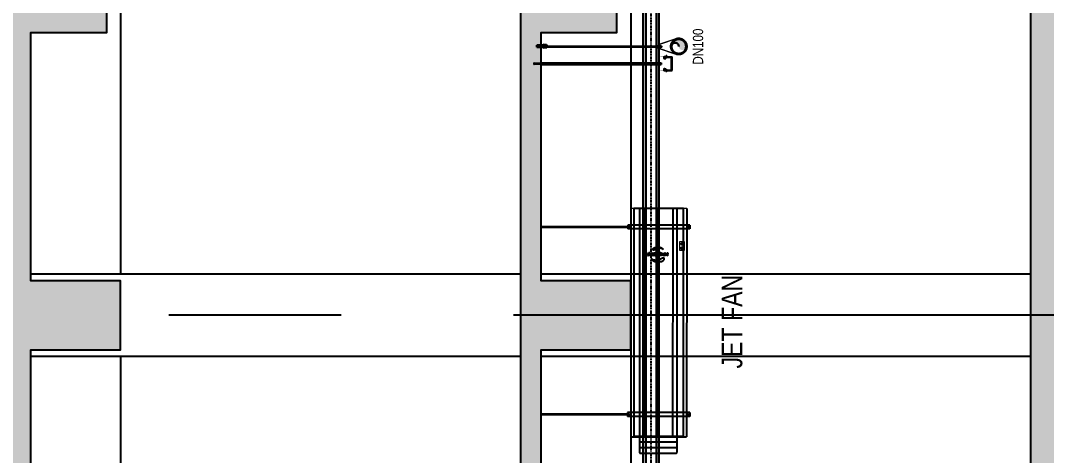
# Model space of a CAD drawing. Header units: millimetres. Extents: x -379292 to 1221486, y 92049 to 447512.
# Drawn here: x -33149 to -25709, y 239601 to 242757 of the extents above; entities that cross this region are included whole.
import ezdxf
from ezdxf.enums import TextEntityAlignment as Align

# ---------------------------------------------------------------- set-up
doc = ezdxf.new("R2010")
doc.units = ezdxf.units.MM
for name, pattern in [('ACISOTGB', [9, 4, -1, 1, -1, 1, -1]), ('CENTER', [2, 1.25, -0.25, 0.25, -0.25]), ('CENTRE', [50.8, 31.75, -6.35, 6.35, -6.35]), ('SOGUKSU1', [72, 60, -6, 0, -6])]:
    doc.linetypes.add(name, pattern=pattern)
for name, color, linetype in [('05_AXIS', 211, 'CENTER'), ('05_CONCRETE', 6, 'Continuous'), ('05_CONCRETE VIEW', 142, 'Continuous'), ('05_HATCH CONCRETE', 141, 'Continuous'), ('AIR-J-U-355', 2, 'Continuous'), ('E-CT-TEXT', 7, 'Continuous'), ('JF355', 2, 'Continuous'), ('M_YANGIN_SPR_ CAP', 7, 'Continuous'), ('OZD_TAVA', 50, 'Continuous')]:
    doc.layers.add(name, color=color, linetype=linetype)
for name, color, linetype, lineweight in [('1-MIMARI', 8, 'Continuous', 9), ('1-YANGIN BORUSU-2', 5, 'SOGUKSU1', 30), ('1-YANGIN BORUSU-3', 1, 'SOGUKSU1', 30), ('e_kesit_cizgisi', 7, 'Continuous', 9)]:
    doc.layers.add(name, color=color, linetype=linetype, lineweight=lineweight)
doc.styles.add('DOA.ARIAL', font='arial.ttf')

# ---------------------------------------------------------------- blocks, each defined once
blk = doc.blocks.new('A$C6a8db8d0')
at = {"layer": '05_HATCH CONCRETE', "ltscale": 25}
h = blk.add_hatch(dxfattribs=at)
h.set_pattern_fill('ANSI33', color=256, scale=1.5, angle=180, style=0)
h.set_pattern_definition([(225, (-88179.537, -273658.197), (6.7351921, -6.7351921), []), (225, (-88186.273, -273658.197), (6.7351921, -6.7351921), [4.7625, -2.38125])])
h.paths.add_polyline_path([(5815, 1180), (5795, 1180), (5795, 1160), (-1895, 1160), (-1895, 1080), (-1845, 1080), (-1845, 1145), (-1635, 1145), (-1635, 1090), (-1595, 1090), (-1595, 1145), (-1335, 1145), (-1335, 1090), (-1295, 1090), (-1295, 1145), (-1090, 1145), (-1090, 1080), (-1040, 1080), (-1040, 1145), (-835, 1145), (-835, 1090), (-795, 1090), (-795, 1145), (-535, 1145), (-535, 1090), (-495, 1090), (-495, 1145), (-290, 1145), (-290, 1080), (-240, 1080), (-240, 1145), (-35, 1145), (-35, 1090), (5, 1090), (5, 1145), (265, 1145), (265, 1090), (305, 1090), (305, 1145), (510, 1145), (510, 1080), (560, 1080), (560, 1145), (765, 1145), (765, 1090), (805, 1090), (805, 1145), (1065, 1145), (1065, 1090), (1105, 1090), (1105, 1145), (1310, 1145), (1310, 1080), (1360, 1080), (1360, 1145), (1565, 1145), (1565, 1090), (1605, 1090), (1605, 1145), (1865, 1145), (1865, 1090), (1905, 1090), (1905, 1145), (2110, 1145), (2110, 1080), (2160, 1080), (2160, 1145), (2365, 1145), (2365, 1090), (2405, 1090), (2405, 1145), (2665, 1145), (2665, 1090), (2705, 1090), (2705, 1145), (2910, 1145), (2910, 1080), (2960, 1080), (2960, 1145), (3165, 1145), (3165, 1090), (3205, 1090), (3205, 1145), (3465, 1145), (3465, 1090), (3505, 1090), (3505, 1145), (3710, 1145), (3710, 1080), (3760, 1080), (3760, 1145), (3965, 1145), (3965, 1090), (4005, 1090), (4005, 1145), (4265, 1145), (4265, 1090), (4305, 1090), (4305, 1145), (4510, 1145), (4510, 1080), (4560, 1080), (4560, 1145), (4765, 1145), (4765, 1090), (4805, 1090), (4805, 1145), (5065, 1145), (5065, 1090), (5105, 1090), (5105, 1145), (5310, 1145), (5310, 1080), (5360, 1080), (5360, 1145), (5540, 1145), (5540, 1090), (5580, 1090), (5580, 1145), (5765, 1145), (5765, 1080), (5815, 1080)])
at = {"layer": '05_HATCH CONCRETE', "ltscale": 25, "transparency": 33554671}
h = blk.add_hatch(dxfattribs=at)
h.set_pattern_fill('ANSI33', color=256, scale=1.5, angle=180)
h.set_pattern_definition([(225, (-8686.666, 32930.851), (6.735192, -6.735192), []), (225, (-8693.402, 32930.851), (6.735192, -6.735192), [4.7625, -2.38125])])
h.paths.add_polyline_path([(-8675, 790), (-8675, 420), (-8725, 420), (-8725, 370), (9165, 370), (9165, 420), (9115, 420), (9115, 810), (9095, 810), (9095, 790), (5815, 790), (5815, 810), (5795, 810), (5795, 790), (-1895, 790), (-1895, 710), (-1845, 710), (-1845, 775), (-1635, 775), (-1635, 720), (-1595, 720), (-1595, 775), (-1335, 775), (-1335, 720), (-1295, 720), (-1295, 775), (-1090, 775), (-1090, 710), (-1040, 710), (-1040, 775), (-835, 775), (-835, 720), (-795, 720), (-795, 775), (-535, 775), (-535, 720), (-495, 720), (-495, 775), (-290, 775), (-290, 710), (-240, 710), (-240, 775), (-35, 775), (-35, 720), (5, 720), (5, 775), (265, 775), (265, 720), (305, 720), (305, 775), (510, 775), (510, 710), (560, 710), (560, 775), (765, 775), (765, 720), (805, 720), (805, 775), (1065, 775), (1065, 720), (1105, 720), (1105, 775), (1310, 775), (1310, 710), (1360, 710), (1360, 775), (1565, 775), (1565, 720), (1605, 720), (1605, 775), (1865, 775), (1865, 720), (1905, 720), (1905, 775), (2110, 775), (2110, 710), (2160, 710), (2160, 775), (2365, 775), (2365, 720), (2405, 720), (2405, 775), (2665, 775), (2665, 720), (2705, 720), (2705, 775), (2910, 775), (2910, 710), (2960, 710), (2960, 775), (3165, 775), (3165, 720), (3205, 720), (3205, 775), (3465, 775), (3465, 720), (3505, 720), (3505, 775), (3710, 775), (3710, 710), (3760, 710), (3760, 775), (3965, 775), (3965, 720), (4005, 720), (4005, 775), (4265, 775), (4265, 720), (4305, 720), (4305, 775), (4510, 775), (4510, 710), (4560, 710), (4560, 775), (4765, 775), (4765, 720), (4805, 720), (4805, 775), (5065, 775), (5065, 720), (5105, 720), (5105, 775), (5310, 775), (5310, 710), (5360, 710), (5360, 775), (5540, 775), (5540, 720), (5580, 720), (5580, 775), (5760, 775), (5760, 710), (5810, 710), (5810, 775), (6110, 775), (6110, 710), (6160, 710), (6160, 775), (6365, 775), (6365, 720), (6405, 720), (6405, 775), (6665, 775), (6665, 720), (6705, 720), (6705, 775), (6910, 775), (6910, 710), (6960, 710), (6960, 775), (7165, 775), (7165, 720), (7205, 720), (7205, 775), (7465, 775), (7465, 720), (7505, 720), (7505, 775), (7710, 775), (7710, 710), (7760, 710), (7760, 775), (7965, 775), (7965, 720), (8005, 720), (8005, 775), (8265, 775), (8265, 720), (8305, 720), (8305, 775), (8510, 775), (8510, 710), (8560, 710), (8560, 775), (8790, 775), (8790, 720), (8830, 720), (8830, 775), (9085, 775), (9085, 420), (-8645, 420), (-8645, 775), (-8270, 775), (-8270, 710), (-8220, 710), (-8220, 775), (-8015, 775), (-8015, 720), (-7975, 720), (-7975, 775), (-7715, 775), (-7715, 720), (-7675, 720), (-7675, 775), (-7470, 775), (-7470, 710), (-7420, 710), (-7420, 775), (-7215, 775), (-7215, 720), (-7175, 720), (-7175, 775), (-6915, 775), (-6915, 720), (-6875, 720), (-6875, 775), (-6670, 775), (-6670, 710), (-6620, 710), (-6620, 775), (-6415, 775), (-6415, 720), (-6375, 720), (-6375, 775), (-6115, 775), (-6115, 720), (-6075, 720), (-6075, 775), (-5870, 775), (-5870, 710), (-5820, 710), (-5820, 775), (-5615, 775), (-5615, 720), (-5575, 720), (-5575, 775), (-5315, 775), (-5315, 720), (-5275, 720), (-5275, 775), (-5070, 775), (-5070, 710), (-5020, 710), (-5020, 775), (-4815, 775), (-4815, 720), (-4775, 720), (-4775, 775), (-4515, 775), (-4515, 720), (-4475, 720), (-4475, 775), (-4270, 775), (-4270, 710), (-4220, 710), (-4220, 775), (-4015, 775), (-4015, 720), (-3975, 720), (-3975, 775), (-3715, 775), (-3715, 720), (-3675, 720), (-3675, 775), (-3470, 775), (-3470, 710), (-3420, 710), (-3420, 775), (-3215, 775), (-3215, 720), (-3175, 720), (-3175, 775), (-2915, 775), (-2915, 720), (-2875, 720), (-2875, 775), (-2670, 775), (-2670, 710), (-2620, 710), (-2620, 775), (-2435, 775), (-2435, 720), (-2395, 720), (-2395, 775), (-2175, 775), (-2175, 720), (-2135, 720), (-2135, 775), (-1955, 775), (-1955, 710), (-1905, 710), (-1905, 790)])
at = {"layer": '05_AXIS', "ltscale": 500}
blk.add_line((5335, 170), (5335, 1660), dxfattribs=at)
at = {"layer": '05_CONCRETE'}
for points in [[(5105, 1145), (5310, 1145), (5310, 1080), (5360, 1080), (5360, 1145), (5540, 1145), (5540, 1090), (5580, 1090), (5580, 1145), (5765, 1145), (5765, 1080), (5815, 1080), (5815, 1180), (5795, 1180), (5795, 1160), (-1895, 1160)], [(-8725, 370), (9165, 370), (9165, 420), (9115, 420), (9115, 810), (9095, 810), (9095, 790), (5815, 790), (5815, 810), (5795, 810), (5795, 790), (-1895, 790)], [(5105, 775), (5310, 775), (5310, 710), (5360, 710), (5360, 775), (5540, 775), (5540, 720), (5580, 720), (5580, 775), (5760, 775), (5760, 710), (5810, 710), (5810, 775), (6110, 775)], [(9085, 420), (-8645, 420)]]:
    blk.add_lwpolyline(points, dxfattribs=at)
at = {"layer": '05_CONCRETE VIEW', "ltscale": 20, "flags": 128}
for points in [[(5305, 790), (5305, 1145)], [(5365, 1145), (5365, 790)], [(5305, 1080), (4565, 1080)], [(5690, 1080), (5365, 1080)], [(5305, 420), (5305, 775)], [(5365, 775), (5365, 420)], [(5303.29, 710), (4565, 710)], [(5755, 710), (5368.97, 710)]]:
    blk.add_lwpolyline(points, dxfattribs=at)
blk = doc.blocks.new('smn')
for p, q in [((-0.8, 0.55), (-0.65, 0.64)), ((-0.8, 0.55), (-0.8, 0.09)), ((-0.8, 0.09), (-0.65, 0)), ((0.65, 0.64), (-0.65, 0.64)), ((0.65, 0), (-0.65, 0)), ((-0.4, 0.55), (-0.4, 0.09)), ((0.4, 0.55), (0.4, 0.09)), ((0.8, 0.55), (0.65, 0.64)), ((0.8, 0.09), (0.65, 0)), ((0.8, 0.55), (0.8, 0.09))]:
    blk.add_line(p, q)
for centre, radius, start, end in [((-0.65, 0.24), 0.404, 51.78679, 90), ((-0.65, 0.4), 0.404, 270, 308.21321), ((0, -0.33), 0.967, 65.5673, 114.4327), ((0, 0.97), 0.967, 245.5673, 294.4327), ((0.65, 0.24), 0.404, 90, 128.21321), ((0.65, 0.4), 0.404, 231.78679, 270)]:
    blk.add_arc(centre, radius, start, end)
blk = doc.blocks.new('A$C23387eba')
h = blk.add_hatch()
h.set_pattern_fill('ANSI31', color=241, scale=1500, style=0)
h.set_pattern_definition([(315, (-421266.87, 1258294.907), (10.60660172, 10.60660172), [])])
h.paths.add_polyline_path([(44, 395), (64, 506), (57, 516), (53, 516), (32, 396), (32, 68), (44, 68)])
h.paths.add_polyline_path([(-44, 68), (-32, 68), (-32, 396), (-53, 516), (-57, 516), (-64, 506), (-44, 395)])
h = blk.add_hatch()
h.set_pattern_fill('ANSI31', color=241, scale=1000, angle=90, style=0)
h.set_pattern_definition([(45, (-421266.87, 1258294.907), (-7.07106781, 7.07106781), [])])
edge = h.paths.add_edge_path()
edge.add_line((-26, 496), (-35, 496))
edge.add_ellipse((-35, 484), major_axis=(-8.49, 8.49), ratio=1, start_angle=-44.99996, end_angle=55.00004)
edge.add_line((-47, 482), (-41, 446))
edge.add_ellipse((-29, 448), major_axis=(8.49, 8.49), ratio=1, start_angle=145.00004, end_angle=225.00004)
edge.add_line((-29, 436), (-26, 436))
edge.add_line((-26, 436), (-26, 496))
edge = h.paths.add_edge_path()
edge.add_line((26, 496), (35, 496))
edge.add_ellipse((35, 484), major_axis=(8.49, 8.49), ratio=1, start_angle=305.00004, end_angle=405.00004, ccw=False)
edge.add_line((47, 482), (41, 446))
edge.add_ellipse((29, 448), major_axis=(-8.49, 8.49), ratio=1, start_angle=135.00004, end_angle=215.00004, ccw=False)
edge.add_line((29, 436), (26, 436))
edge.add_line((26, 436), (26, 496))
at = {"color": 241}
for p, q in [((-64, 506, 996), (-57, 516, 996)), ((-44, 395, 996), (-64, 506, 996)), ((-57, 516, 996), (-32, 516, 996)), ((-32, 396, 996), (-53, 516, 996)), ((-41, 446, 996), (-47, 482, 996)), ((-44, 68, 996), (-44, 395, 996)), ((-26, 68, 996), (-44, 68, 996)), ((-26, 68, 996), (-44, 68, 996)), ((-35, 496, 996), (35, 496, 996)), ((-32, 530, 996), (-26, 536, 996)), ((-32, 496, 996), (-32, 530, 996)), ((-32, 436, 996), (-32, 496, 996)), ((-32, 68, 996), (-32, 436, 996)), ((29, 436, 996), (-29, 436, 996)), ((-26, 536, 996), (-26, 496, 996)), ((-26, 536, 996), (26, 536, 996)), ((-26, 496, 996), (-26, 436, 996)), ((-26, 496, 996), (-26, 436, 996)), ((-26, 436, 996), (-26, 68, 996)), ((32, 530, 996), (26, 536, 996)), ((26, 536, 996), (26, 496, 996)), ((26, 496, 996), (26, 436, 996)), ((26, 436, 996), (26, 68, 996)), ((44, 68, 996), (26, 68, 996)), ((44, 68, 996), (26, 68, 996)), ((32, 496, 996), (32, 530, 996)), ((32, 396, 996), (53, 516, 996)), ((32, 516, 996), (57, 516, 996)), ((32, 436, 996), (32, 496, 996)), ((32, 68, 996), (32, 436, 996)), ((47, 482, 996), (41, 446, 996)), ((44, 394, 996), (64, 506, 996)), ((44, 68, 996), (44, 396, 996)), ((64, 506, 996), (57, 516, 996))]:
    blk.add_line(p, q, dxfattribs=at)
at = {"color": 241, "extrusion": (0, 0, -1)}
for centre, major_axis, start_param, end_param in [((-35, 484, 996), (-8.49, 8.49), 5.323254, 7.068583), ((-29, 448, 996), (-8.49, 8.49), 3.92699, 5.323254), ((29, 448, 996), (-8.49, 8.49), 2.530727, 3.92699), ((35, 484, 996), (8.49, 8.49), -0.785399, 0.95993)]:
    blk.add_ellipse(centre, major_axis=major_axis, ratio=1, start_param=start_param, end_param=end_param, dxfattribs=at)
at = {"layer": 'E-CT-TEXT'}
for p, q in [((-52, 64), (52, 64)), ((-52, 64), (-52, 56)), ((-52, 56), (52, 56)), ((52, 64), (52, 56))]:
    blk.add_line(p, q, dxfattribs=at)
at = {"layer": 'E-CT-TEXT', "xscale": 80, "yscale": 80, "zscale": 80}
blk.add_blockref('smn', (0, 0), dxfattribs=at)
blk = doc.blocks.new('cıvata -pul')
for p, q in [((52, 59), (-52, 59)), ((-52, 59), (-52, 54)), ((52, 54), (-52, 54)), ((52, 59), (52, 54))]:
    blk.add_line(p, q)
at = {"xscale": 80, "yscale": 80, "zscale": 80}
blk.add_blockref('smn', (0, 0), dxfattribs=at)
blk = doc.blocks.new('CIVATA')
for p, q in [((-21.5, 0.1, -5674.6), (-20.1, 0.1, -5674.6)), ((-20.1, 0.1, -5674.6), (-20.1, -0.1, -5674.6)), ((-18.9, 5.9, -5674.6), (-18.5, 5.9, -5674.6)), ((-18.5, 5.9, -5674.6), (-18.5, -5.9, -5674.6)), ((-18.5, 3, -5674.6), (-7, 3, -5674.6)), ((-18.5, 3, -5674.6), (-16.7, 1.9, -1418.7)), ((-16.7, 1.9, -1418.7), (-16.7, -1.9, -1418.7)), ((-15.6, -6.7, -5674.6), (-15.6, 6.7, -5674.6)), ((-15.6, 6.7, -5674.6), (-14.9, 6.7, -5674.6)), ((-14.9, 6.7, -5674.6), (-14.9, -4.9, -5674.6)), ((-14.2, 6, -5674.6), (-14.9, 4.9, -5674.6)), ((-10.7, 6, -5674.6), (-14.2, 6, -5674.6)), ((-10.7, 3, -5674.6), (-14.2, 3, -5674.6)), ((-10.7, 6, -5674.6), (-10.1, 4.9, -5674.6)), ((-10.1, 4.9, -5674.6), (-10.1, -4.9, -5674.6)), ((-7, 3, -1418.7), (-7, -3, -1418.7)), ((-21.5, -0.1, -5674.6), (-20.1, -0.1, -5674.6)), ((-18.5, -5.9, -5674.6), (-18.9, -5.9, -5674.6)), ((-18.5, -3, -5674.6), (-16.7, -1.9, -1418.7)), ((-18.5, -3, -5674.6), (-7, -3, -5674.6)), ((-15.6, -6.7, -5674.6), (-14.9, -6.7, -5674.6)), ((-14.9, -4.6, -5674.6), (-14.9, -6.7, -5674.6)), ((-14.2, -6, -5674.6), (-14.9, -4.9, -5674.6)), ((-10.7, -3, -5674.6), (-14.2, -3, -5674.6)), ((-10.7, -6, -5674.6), (-14.2, -6, -5674.6)), ((-10.7, -6, -5674.6), (-10.1, -4.9, -5674.6))]:
    blk.add_line(p, q)
for centre, radius, start, end in [((-14.4, 0.3, -5674.6), 7.17, 129.56707, 181.67754), ((-11.8, 4.9, -5674.6), 3.03, 180, 218.21321), ((-7.6, 0, -5674.6), 7.25, 155.5673, 204.4327), ((-13.1, 4.9, -5674.6), 3.03, 321.78679, 0), ((-17.3, 0, -5674.6), 7.25, 335.5673, 24.4327), ((-14.4, -0.3, -5674.6), 7.17, 178.32246, 230.43293), ((-11.8, -4.9, -5674.6), 3.03, 141.78679, 180), ((-13.1, -4.9, -5674.6), 3.03, 0, 38.21321)]:
    blk.add_arc(centre, radius, start, end)
blk = doc.blocks.new('*U1105')
at = {"layer": 'e_kesit_cizgisi', "ltscale": 25}
blk.add_line((-0.51, -30.06), (0.51, -30.06), dxfattribs=at)
at = {"layer": 'e_kesit_cizgisi', "ltscale": 25, "const_width": 0.2, "elevation": 0.2}
for points in [[(-5.2, -121.56), (-5.2, -116.54), (0.2, -116.54)], [(5.18, -121.56), (5.18, -116.54), (-0.23, -116.54)]]:
    blk.add_lwpolyline(points, dxfattribs=at)
at = {"layer": 'OZD_TAVA', "color": 31, "true_color": 0xfecc66}
for p, q in [((-0.51, -30.06, -0.02), (-0.51, -116.54, 0.2)), ((0.51, -30.06, -0.02), (0.51, -116.54, 0.2))]:
    blk.add_line(p, q, dxfattribs=at)
at = {"layer": 'OZD_TAVA', "color": 3}
for p, q in [((-5.02, -119.87, -0.04), (-5.02, -125.06, -0.04)), ((-5.02, -125.06, -0.04), (4.99, -125.06, -0.28)), ((-4.72, -119.65, -0.04), (-4.72, -124.76, -0.04)), ((-4.72, -124.76, -0.04), (4.69, -124.76, -0.28)), ((-3.97, -119.65, -0.04), (-3.97, -120.49, -0.04)), ((-3.97, -120.49, -0.04), (-3.67, -120.49, -0.04)), ((-3.67, -119.87, -0.04), (-3.67, -120.49, -0.04)), ((3.64, -119.87, -0.04), (3.64, -120.49, -0.04)), ((3.94, -120.49, -0.04), (3.64, -120.49, -0.04)), ((3.94, -120.49, -0.04), (3.64, -120.49, -0.04)), ((3.94, -119.65, -0.04), (3.94, -120.49, -0.04)), ((3.94, -119.65, -0.04), (3.94, -120.49, -0.04)), ((4.68, -119.65, -0.04), (4.68, -124.76, -0.04)), ((4.98, -119.87, -0.04), (4.98, -125.06, -0.04))]:
    blk.add_line(p, q, dxfattribs=at)
for centre, radius, start, end in [((-4.35, -119.75, -0.04), 0.684, 349.6444, 190.3556), ((-4.35, -119.75, -0.04), 0.385, 13.81853, 166.18147), ((4.31, -119.75, -0.04), 0.684, 349.6444, 190.3556), ((4.31, -119.75, -0.04), 0.385, 13.81853, 166.18147)]:
    blk.add_arc(centre, radius, start, end, dxfattribs=at)
at = {"layer": 'E-CT-TEXT', "xscale": 0.009855724012972203, "yscale": 0.009855724012972203, "zscale": 0.009855724012972203}
for p in [(-0.01, -116.52, 0.2), (-0.01, -117.13, 0.2)]:
    blk.add_blockref('cıvata -pul', p, dxfattribs=at)
at = {"layer": 'E-CT-TEXT', "yscale": 0.08000000000000028, "zscale": 0.08000000000000028, "rotation": 180}
for p, xscale in [((-6.2, -120.98, 453.93), 0.08000000000000028), ((6.17, -120.98, 453.93), -0.08000000000000028)]:
    blk.add_blockref('CIVATA', p, dxfattribs=dict(at, xscale=xscale))
at = {"layer": 'e_kesit_cizgisi', "ltscale": 25, "xscale": 0.01, "yscale": 0.01, "zscale": 0.01}
blk.add_blockref('A$C23387eba', (-0.01, -30.06), dxfattribs=at)
blk = doc.blocks.new('ju355')
at = {"layer": 'AIR-J-U-355', "color": 2, "linetype": 'Continuous'}
for p, q in [((82.74, 20.07), (-82.86, 20.07)), ((-82.86, 20.07), (-82.86, -20.52)), ((-68.05, -18.28), (-68.04, 22.31)), ((-68.05, -22.74), (-68.04, 22.31)), ((-65.31, 22.31), (-68.04, 22.31)), ((-65.31, 22.31), (-68.04, 22.31)), ((-65.33, -22.74), (-65.31, 22.31)), ((67.97, -22.8), (67.99, 22.25)), ((70.71, 22.25), (67.99, 22.25)), ((70.69, -22.8), (70.71, 22.25)), ((-94.86, 12.71), (-94.87, -12.51)), ((-94.84, 12.93), (-94.86, 12.82)), ((-94.86, 12.82), (-94.86, 12.71)), ((-94.82, 13.03), (-94.84, 12.93)), ((-94.79, 13.13), (-94.82, 13.03)), ((-94.76, 13.23), (-94.79, 13.13)), ((-94.71, 13.32), (-94.76, 13.23)), ((-94.66, 13.41), (-94.71, 13.32)), ((-94.6, 13.48), (-94.66, 13.41)), ((-94.53, 13.56), (-94.6, 13.48)), ((-94.46, 13.62), (-94.53, 13.56)), ((-94.39, 13.67), (-94.46, 13.62)), ((-94.31, 13.72), (-94.39, 13.67)), ((-94.23, 13.76), (-94.31, 13.72)), ((-94.14, 13.78), (-94.23, 13.76)), ((-94.05, 13.8), (-94.14, 13.78)), ((-93.97, 13.8), (-94.05, 13.8)), ((-92.63, 13.8), (-93.97, 13.8)), ((-92.63, 13.8), (-93.97, 13.8)), ((-92.63, 13.8), (-93.97, 13.8)), ((-92.6, 13.8), (-93.93, 13.8)), ((-92.6, 13.8), (-93.93, 13.8)), ((-92.6, 13.8), (-93.93, 13.8)), ((-82.86, 13.79), (-92.6, 13.8)), ((-90.91, -13.6), (-90.9, 13.8)), ((-90.91, -13.6), (-90.9, 13.8)), ((-90.91, -13.6), (-90.9, 13.8)), ((-86.85, -13.61), (-86.83, 13.87)), ((82.73, 13.62), (-82.73, 13.79)), ((-82.73, 10.49), (82.87, 10.32)), ((48.36, 7.19), (48.38, 7.93)), ((48.38, 7.93), (50.71, 6.93)), ((82.73, -0.03), (-82.73, 0.03)), ((48.35, 4.19), (48.36, 4.88)), ((50.69, 4.18), (48.35, 4.19)), ((48.35, 3.58), (50.68, 3.59)), ((48.35, 2.87), (48.35, 3.58)), ((48.35, 2.23), (49.27, 2.88)), ((49.27, 2.88), (48.35, 2.87)), ((48.36, 1.42), (48.35, 2.23)), ((48.77, 7.02), (48.36, 7.19)), ((48.36, 4.88), (50.7, 4.87)), ((49.32, 2.22), (48.36, 1.42)), ((50.71, 6.17), (48.37, 5.16)), ((48.37, 5.91), (48.77, 6.08)), ((48.37, 5.16), (48.37, 5.91)), ((48.77, 6.08), (48.77, 7.02)), ((49.25, 6.85), (49.94, 6.55)), ((49.25, 6.26), (49.25, 6.85)), ((49.94, 6.55), (49.25, 6.26)), ((49.65, 2.63), (49.65, 2.9)), ((49.65, 2.9), (50.23, 2.9)), ((49.88, 1.63), (49.87, 1.63)), ((50.23, 2.9), (50.2, 2.6)), ((50.68, 3.59), (50.69, 2.3)), ((50.7, 4.87), (50.69, 4.18)), ((50.71, 6.93), (50.71, 6.17)), ((48.34, -1.68), (50.69, -1.71)), ((48.34, -2.08), (48.34, -1.68)), ((49.99, -2.1), (48.34, -2.08)), ((48.34, -4.82), (48.35, -4.42)), ((50, -4.84), (48.34, -4.82)), ((48.35, -4.42), (50.69, -4.45)), ((48.37, -4), (48.38, -3.75)), ((50.66, -4.03), (48.37, -4)), ((48.38, -3.75), (49.99, -2.1)), ((48.38, -6.49), (50, -4.84)), ((48.38, -6.74), (48.38, -6.49)), ((50.66, -6.77), (48.38, -6.74)), ((50.68, -1.95), (49.03, -3.64)), ((49.03, -3.64), (50.66, -3.66)), ((50.69, -4.68), (49.03, -6.38)), ((49.03, -6.38), (50.66, -6.4)), ((50.66, -6.4), (50.66, -6.77)), ((50.69, -1.71), (50.68, -1.95)), ((50.69, -4.45), (50.69, -4.68)), ((50.81, -1.39), (50.8, -1.76)), ((-94.87, -12.51), (-94.87, -12.62)), ((-94.87, -12.62), (-94.85, -12.72)), ((-94.85, -12.72), (-94.83, -12.83)), ((-94.83, -12.83), (-94.8, -12.93)), ((-94.8, -12.93), (-94.77, -13.03)), ((-94.77, -13.03), (-94.72, -13.12)), ((-94.72, -13.12), (-94.67, -13.2)), ((-94.67, -13.2), (-94.61, -13.28)), ((-94.61, -13.28), (-94.54, -13.35)), ((-94.54, -13.35), (-94.47, -13.42)), ((-94.47, -13.42), (-94.4, -13.47)), ((-94.4, -13.47), (-94.32, -13.52)), ((-94.32, -13.52), (-94.24, -13.56)), ((-94.24, -13.56), (-94.15, -13.58)), ((-94.15, -13.58), (-94.07, -13.6)), ((-94.07, -13.6), (-93.98, -13.6)), ((-93.98, -13.6), (-92.64, -13.6)), ((-93.98, -13.6), (-92.64, -13.6)), ((-93.98, -13.6), (-92.64, -13.6)), ((-93.95, -13.6), (-92.61, -13.6)), ((-93.95, -13.6), (-92.61, -13.6)), ((-93.95, -13.6), (-92.61, -13.6)), ((-92.61, -13.6), (-82.87, -13.61)), ((82.86, -10.44), (-82.73, -10.33)), ((-82.61, -13.64), (82.72, -13.71)), ((82.74, -20.57), (-82.86, -20.52)), ((-65.33, -22.74), (-68.05, -22.74)), ((70.69, -22.8), (67.97, -22.8))]:
    blk.add_line(p, q, dxfattribs=at)
at = {"layer": 'AIR-J-U-355', "color": 2, "lineweight": 13, "ltscale": 0.005}
for p, q in [((82.73, -20.57), (82.74, 20.07)), ((58.53, -15.31), (52.44, -15.31)), ((52.44, -15.31), (52.44, -18.93)), ((52.44, -18.93), (58.53, -18.93)), ((58.53, -18.93), (58.53, -15.31))]:
    blk.add_line(p, q, dxfattribs=at)
at = {"layer": 'AIR-J-U-355', "color": 2}
for p, q in [((-150.24, 14.31), (-162.86, 1.58)), ((-150.21, 5.86), (-150.24, 14.31)), ((-150.13, -11.03), (-162.86, 1.58)), ((-107.97, 6.05), (-150.21, 5.86)), ((-107.97, 6.05), (-107.94, -2.39)), ((-107.94, -2.39), (-150.17, -2.58)), ((-150.13, -11.03), (-150.17, -2.58))]:
    blk.add_line(p, q, dxfattribs=at)
at = {"layer": 'AIR-J-U-355', "color": 2, "linetype": 'Continuous'}
for centre, radius in [((-66.68, 21.31), 0.354), ((-66.68, 21.31), 0.354), ((69.35, 21.24), 0.354), ((-66.69, -21.61), 0.354), ((-66.69, -21.61), 0.354), ((54.01, -17.13), 0.599), ((54.01, -17.13), 0.599), ((56.96, -17.13), 0.599), ((56.96, -17.13), 0.599), ((69.33, -21.67), 0.354), ((69.33, -21.67), 0.354)]:
    blk.add_circle(centre, radius, dxfattribs=at)
for centre, radius, start, end in [((49.96, 2.27), 0.645, 184.06361, 262.32592), ((49.93, 2.61), 0.274, 177.3972, 357.3972), ((49.97, 2.34), 0.72, 262.32592, 356.70667)]:
    blk.add_arc(centre, radius, start, end, dxfattribs=at)
at = {"layer": 'AIR-J-U-355', "color": 2, "linetype": 'Continuous', "extrusion": (0, 0, -1)}
for major_axis, ratio in [((-0.01, -1.36), 0.908445), ((0.006, 0.985), 0.934933)]:
    blk.add_ellipse((49.55, -0.11), major_axis=major_axis, ratio=ratio, dxfattribs=at)
at = {"layer": 'AIR-J-U-355', "color": 2, "linetype": 'Continuous'}
for points, knots in [([(46.11, 4.99), (46.12, 4.99), (46.13, 5), (46.15, 5), (46.15, 5), (46.16, 4.99), (46.16, 4.99), (46.17, 4.99), (46.17, 4.98), (46.17, 4.97), (46.16, 4.95), (46.15, 4.91), (46.08, 4.78), (45.93, 4.56), (45.74, 4.28), (45.58, 4.04), (45.4, 3.68), (45.26, 3.14), (45.11, 2.43), (45.02, 1.65), (45.13, 0.83), (45.39, -0.07), (45.8, -1.01), (46.23, -1.77), (46.48, -2.38), (46.62, -2.79), (46.74, -3.2), (46.79, -3.61), (46.72, -3.97), (46.53, -4.26), (46.19, -4.34), (45.8, -4.28), (45.43, -4.02), (45.11, -3.65), (44.72, -3.05), (44.33, -2.14), (44.04, -0.92), (43.96, 0.25), (44.05, 1.27), (44.24, 2.12), (44.51, 2.9), (44.87, 3.6), (45.25, 4.19), (45.62, 4.61), (45.88, 4.83), (46.02, 4.93), (46.08, 4.97), (46.11, 4.99)], [0, 0, 0, 0, 0.001347, 0.00172, 0.002023, 0.002244, 0.002452, 0.002667, 0.002909, 0.00347, 0.004196, 0.005682, 0.009311, 0.025522, 0.043378, 0.057014, 0.067583, 0.10026, 0.136315, 0.170769, 0.211631, 0.252886, 0.304984, 0.357144, 0.377587, 0.398124, 0.41882, 0.439365, 0.455344, 0.470785, 0.486346, 0.502438, 0.525763, 0.549141, 0.572313, 0.626971, 0.689072, 0.751245, 0.792637, 0.834146, 0.875615, 0.910287, 0.945553, 0.97619, 0.989254, 0.994701, 1, 1, 1, 1]), ([(53.1, -3.49), (53.25, -3.25), (53.54, -2.77), (53.81, -1.96), (53.95, -1.12), (53.92, -0.27), (53.68, 0.58), (53.32, 1.4), (52.96, 2.08), (52.73, 2.63), (52.61, 3.01), (52.53, 3.34), (52.54, 3.53), (52.54, 3.61)], [0, 0, 0, 0, 0.112581, 0.224936, 0.337491, 0.449603, 0.562299, 0.686336, 0.807829, 0.865935, 0.925918, 0.967783, 1, 1, 1, 1]), ([(52.54, 3.61), (52.55, 3.66), (52.57, 3.77), (52.7, 3.92), (52.91, 4.03), (53.16, 4.06), (53.45, 3.97), (53.74, 3.72), (54.02, 3.37), (54.31, 2.86), (54.58, 2.17), (54.77, 1.3), (54.81, 0.41), (54.77, -0.51), (54.56, -1.45), (54.2, -2.21), (53.86, -2.79), (53.54, -3.21), (53.25, -3.4), (53.1, -3.49)], [0, 0, 0, 0, 0.0168256, 0.0323617, 0.0637267, 0.0873303, 0.1103993, 0.1581358, 0.2050378, 0.2514942, 0.3451779, 0.4385235, 0.532065, 0.625912, 0.7301372, 0.8352318, 0.8905608, 0.9450754, 1, 1, 1, 1])]:
    blk.add_open_spline(points, degree=3, knots=knots, dxfattribs=at)
blk = doc.blocks.new('DZFDGHFÜ')
at = {"layer": 'JF355'}
blk.add_lwpolyline([(24084.36, 6568.29), (24119.86, 6568.29), (24119.86, 6402.69), (24084.36, 6402.69), (24084.36, 6568.29)], dxfattribs=at)
at = {"layer": 'AIR-J-U-355', "rotation": 270}
blk.add_blockref('ju355', (24102.36, 6485.57), dxfattribs=at)
blk = doc.blocks.new('*U1115')
h = blk.add_hatch()
h.set_pattern_fill('ANSI31', color=256, scale=0.1, angle=180)
h.set_pattern_definition([(225, (-2e-07, -10.0907), (0.2245064, -0.2245064), [])])
h.paths.add_polyline_path([(5.71, 0, 1), (-5.72, 0, 1)])
h.paths.add_polyline_path([(-5.27, 0, -1), (5.26, 0, -1)], flags=16)
h = blk.add_hatch(color=256)
h.dxf.hatch_style = 1
h.paths.add_polyline_path([(0, -5.27, 1), (0, 0, -1), (0, 5.26, 0.414214), (-5.27, 0, 0.414214)])
at = {"color": 7}
for p, q in [((-1.17, 97.75), (-1.17, 98)), ((-1.17, 98), (1.23, 98)), ((-1.17, 97.75), (1.23, 97.75)), ((-0.88, 97.66), (-0.88, 96.84)), ((-0.73, 96.75), (0.79, 96.75)), ((-0.58, 97.66), (-0.58, 96.84)), ((0.64, 97.66), (0.64, 96.84)), ((0.94, 97.66), (0.94, 96.84)), ((1.23, 97.75), (1.23, 98)), ((-0.88, 96.66), (-0.88, 95.84)), ((-0.73, 95.75), (0.79, 95.75)), ((-0.58, 96.66), (-0.58, 95.84)), ((0.64, 96.66), (0.64, 95.84)), ((0.94, 96.66), (0.94, 95.84))]:
    blk.add_line(p, q, dxfattribs=at)
at = {"color": 7, "ltscale": 0.5}
for p, q in [((-0.69, 101.93), (-0.61, 102.17)), ((-0.69, 101.4), (-0.69, 101.93)), ((-0.69, 101.4), (-0.61, 101.31)), ((-0.69, 100.35), (-0.61, 100.44)), ((-0.69, 98.41), (-0.69, 100.35)), ((-0.69, 99.72), (-0.66, 100.16)), ((-0.69, 99.72), (-0.42, 99.72)), ((-0.69, 99.08), (-0.66, 99.52)), ((-0.69, 99.08), (-0.42, 99.08)), ((-0.69, 98.41), (0.77, 98.41)), ((-0.69, 98), (-0.69, 98.22)), ((0.77, 98.22), (-0.69, 98.22)), ((-0.66, 100.16), (-0.42, 100.16)), ((-0.66, 99.52), (-0.42, 99.52)), ((-0.61, 102.17), (-0.33, 102.17)), ((-0.61, 100.44), (-0.61, 101.31)), ((-0.47, 102.32), (-0.6, 102.71)), ((-0.54, 103.04), (0.62, 103.04)), ((-0.54, 102.92), (0.62, 102.92)), ((-0.47, 102.17), (-0.47, 102.32)), ((-0.47, 102.32), (0.55, 102.32)), ((-0.42, 100.16), (-0.42, 99.72)), ((-0.42, 99.52), (-0.42, 99.08)), ((-0.33, 102.17), (0.04, 101.8)), ((-0.22, 101.43), (0.3, 101.43)), ((-0.22, 101.43), (-0.22, 100.63)), ((-0.22, 101.08), (0.3, 101.08)), ((-0.22, 100.63), (0.04, 100.38)), ((-0.08, 98.84), (-0.08, 98.64)), ((0.41, 102.17), (0.04, 101.8)), ((0.04, 101.8), (0.04, 101.43)), ((0.3, 100.63), (0.04, 100.38)), ((0.04, 100.38), (0.04, 98.96)), ((0.16, 98.84), (0.16, 98.64)), ((0.3, 101.43), (0.3, 100.63)), ((0.69, 102.17), (0.41, 102.17)), ((0.74, 100.16), (0.5, 100.16)), ((0.5, 100.16), (0.5, 99.72)), ((0.77, 99.72), (0.5, 99.72)), ((0.74, 99.52), (0.5, 99.52)), ((0.5, 99.52), (0.5, 99.08)), ((0.77, 99.08), (0.5, 99.08)), ((0.55, 102.32), (0.68, 102.71)), ((0.55, 102.17), (0.55, 102.32)), ((0.77, 101.93), (0.69, 102.17)), ((0.77, 101.4), (0.69, 101.31)), ((0.69, 100.44), (0.69, 101.31)), ((0.77, 100.35), (0.69, 100.44)), ((0.77, 99.72), (0.74, 100.16)), ((0.77, 99.08), (0.74, 99.52)), ((0.77, 101.4), (0.77, 101.93)), ((0.77, 98.41), (0.77, 100.35)), ((0.77, 98), (0.77, 98.22))]:
    blk.add_line(p, q, dxfattribs=at)
at = {"color": 7, "linetype": 'Continuous', "lineweight": 5}
for p, q in [((-0.34, 95.75), (-0.34, 15.24)), ((0.66, 95.75), (0.66, 15.24))]:
    blk.add_line(p, q, dxfattribs=at)
at = {"lineweight": 5}
for p, q in [((-0.64, 15.12), (-0.64, 14.63)), ((-0.47, 15.24), (0.79, 15.24)), ((-0.29, 15.12), (-0.29, 14.63)), ((0.61, 15.12), (0.61, 14.63)), ((0.96, 15.12), (0.96, 14.63)), ((-0.8, 14.51), (1.12, 14.51)), ((-0.8, 13.67), (1.12, 13.67)), ((-0.64, 13.55), (-0.64, 13.06)), ((-0.47, 12.94), (0.79, 12.94)), ((-0.29, 13.55), (-0.29, 13.06)), ((-0.29, 12.94), (-0.29, 12.46)), ((-0.29, 12.46), (0.61, 12.46)), ((-0.29, 12.46), (-0.21, 12.38)), ((-0.21, 12.38), (0.53, 12.38)), ((0.61, 12.46), (0.53, 12.38)), ((0.61, 13.55), (0.61, 13.06)), ((0.61, 12.94), (0.61, 12.46)), ((0.96, 13.55), (0.96, 13.06))]:
    blk.add_line(p, q, dxfattribs=at)
at = {"linetype": 'CENTRE', "lineweight": 5}
for p, q in [((-0.8, 14.35), (-0.8, 14.51)), ((-0.8, 13.83), (-0.8, 13.67)), ((1.12, 14.35), (1.12, 14.51)), ((1.12, 13.83), (1.12, 13.67))]:
    blk.add_line(p, q, dxfattribs=at)
at = {"color": 7, "linetype": 'Continuous', "lineweight": 15}
for p, q in [((-0.72, 14.09), (-0.72, 13.84)), ((0.8, 14.1), (0.8, 14.35))]:
    blk.add_line(p, q, dxfattribs=at)
blk.add_lwpolyline([(-5.5, 1.84), (-1.42, 14.03, -0.322509), (-1.33, 14.1), (1.05, 14.1), (1.05, 14.35), (-1.4, 14.35, 0.322509), (-1.64, 14.18), (-5.74, 1.92, 1.389088), (5.74, 1.92), (1.72, 13.92, 0.322509), (1.48, 14.09), (-0.97, 14.09), (-0.97, 13.84), (1.41, 13.84, -0.322509), (1.51, 13.78), (5.5, 1.84, -1.389088)], format="xyb", close=True, dxfattribs=at)
for radius in [5.71, 5.26]:
    blk.add_circle((0, 0), radius)
at = {"color": 7}
for centre, radius, start, end in [((-0.73, 97.57), 0.176, 30.25522, 149.74478), ((-0.73, 96.93), 0.176, 210.25522, 329.74478), ((-0.73, 96.57), 0.176, 30.25522, 149.74478), ((0.03, 95.59), 2.16, 73.65681, 106.34319), ((0.03, 98.91), 2.16, 253.65681, 286.34319), ((0.03, 94.59), 2.16, 73.65681, 106.34319), ((0.79, 97.57), 0.176, 30.25522, 149.74478), ((0.79, 96.93), 0.176, 210.25522, 329.74478), ((0.79, 96.57), 0.176, 30.25522, 149.74478), ((-0.73, 95.93), 0.176, 210.25522, 329.74478), ((0.03, 97.91), 2.16, 253.65681, 286.34319), ((0.79, 95.93), 0.176, 210.25522, 329.74478)]:
    blk.add_arc(centre, radius, start, end, dxfattribs=at)
at = {"color": 7, "ltscale": 0.5}
for centre, radius, start, end in [((-0.71, 98.32), 0.0963, 278.9277, 81.0723), ((-0.44, 102.78), 0.177, 125.93795, 201.79087), ((-0.37, 102.99), 0.177, 163.86441, 201.79087), ((0.04, 98.84), 0.118, 0, 180), ((0.04, 98.64), 0.118, 180, 0), ((0.45, 102.99), 0.177, 338.20913, 16.13559), ((0.52, 102.78), 0.177, 338.20913, 54.06205), ((0.79, 98.32), 0.0963, 98.9277, 261.0723)]:
    blk.add_arc(centre, radius, start, end, dxfattribs=at)
at = {"lineweight": 5}
for centre, radius, start, end in [((-0.47, 15.06), 0.188, 20.8221, 159.1779), ((0.16, 14.34), 0.907, 60.07925, 119.92075), ((0.79, 15.06), 0.188, 20.8221, 159.1779), ((-0.47, 14.7), 0.188, 200.8221, 339.1779), ((-0.47, 13.49), 0.188, 20.8221, 159.1779), ((-0.47, 13.13), 0.188, 200.8221, 339.1779), ((0.16, 15.42), 0.907, 240.07925, 299.92075), ((0.16, 12.77), 0.907, 60.07925, 119.92075), ((0.16, 13.84), 0.907, 240.07925, 299.92075), ((0.79, 14.7), 0.188, 200.8221, 339.1779), ((0.79, 13.49), 0.188, 20.8221, 159.1779), ((0.79, 13.13), 0.188, 200.8221, 339.1779)]:
    blk.add_arc(centre, radius, start, end, dxfattribs=at)
blk.add_arc((0, 2.63), 2.63, 90, 270)

msp = doc.modelspace()

# ---------------------------------------------------------------- block references
at = {"layer": '1-MIMARI', "ltscale": 25, "xscale": 10, "yscale": 10, "zscale": 10, "rotation": 90}
msp.add_blockref('A$C6a8db8d0', (-21624.5, 187268.8), dxfattribs=at)

# ---------------------------------------------------------------- next in the draw order: linework, layer by layer
at = {"color": 134, "linetype": 'ACISOTGB', "ltscale": 5}
msp.add_line((-28575.8, 151798.9), (-28575.8, 272540.3), dxfattribs=at)
at = {"color": 3, "ltscale": 25}
for p, q in [((-28633, 199843.2), (-28633, 244719.5)), ((-28518.7, 199843.2), (-28518.7, 244719.5))]:
    msp.add_line(p, q, dxfattribs=at)
at = {"ltscale": 25, "const_width": 20}
for points in [[(-28736.3, 241259.1), (-29374.5, 241259.1)], [(-28736.9, 239898.8), (-29374.5, 239898.8)]]:
    msp.add_lwpolyline(points, dxfattribs=at)
at = {"layer": '1-YANGIN BORUSU-3', "linetype": 'ByBlock', "ltscale": 25}
for p, q in [((-28613.9, 272261.8), (-28613.9, 154309.2)), ((-28537.8, 272261.8), (-28537.8, 154309.2))]:
    msp.add_line(p, q, dxfattribs=at)

# ---------------------------------------------------------------- next in the draw order: block references
at = {"layer": '1-YANGIN BORUSU-2', "color": 3, "ltscale": 25, "xscale": -10, "yscale": 10, "zscale": 10, "rotation": 89.89125710272623}
msp.add_blockref('*U1115', (-28375.8, 242568.8), dxfattribs=at)
at = {"layer": 'AIR-J-U-355', "xscale": 10, "yscale": 10, "zscale": 10, "rotation": 179.9999999999999}
msp.add_blockref('DZFDGHFÜ', (212499.8, 305421.2), dxfattribs=at)
at = {"layer": 'e_kesit_cizgisi', "xscale": 10, "yscale": 10, "zscale": 10, "rotation": 90}
msp.add_blockref('*U1105', (-29675.1, 242443.8, 2.8), dxfattribs=at)

# ---------------------------------------------------------------- next in the draw order: texts
at = {"layer": 'M_YANGIN_SPR_ CAP', "ltscale": 0.01, "style": 'DOA.ARIAL', "width": 0.8}
for s, height, p in [('DN100', 75, (-28273.9, 242567.7, -155276.6)), ('JET FAN', 150, (-28065.3, 240572.1, -155276.6))]:
    msp.add_text(s, height=height, rotation=90, dxfattribs=at).set_placement(p, align=Align.TOP_CENTER)

doc.saveas('drawing.dxf')
